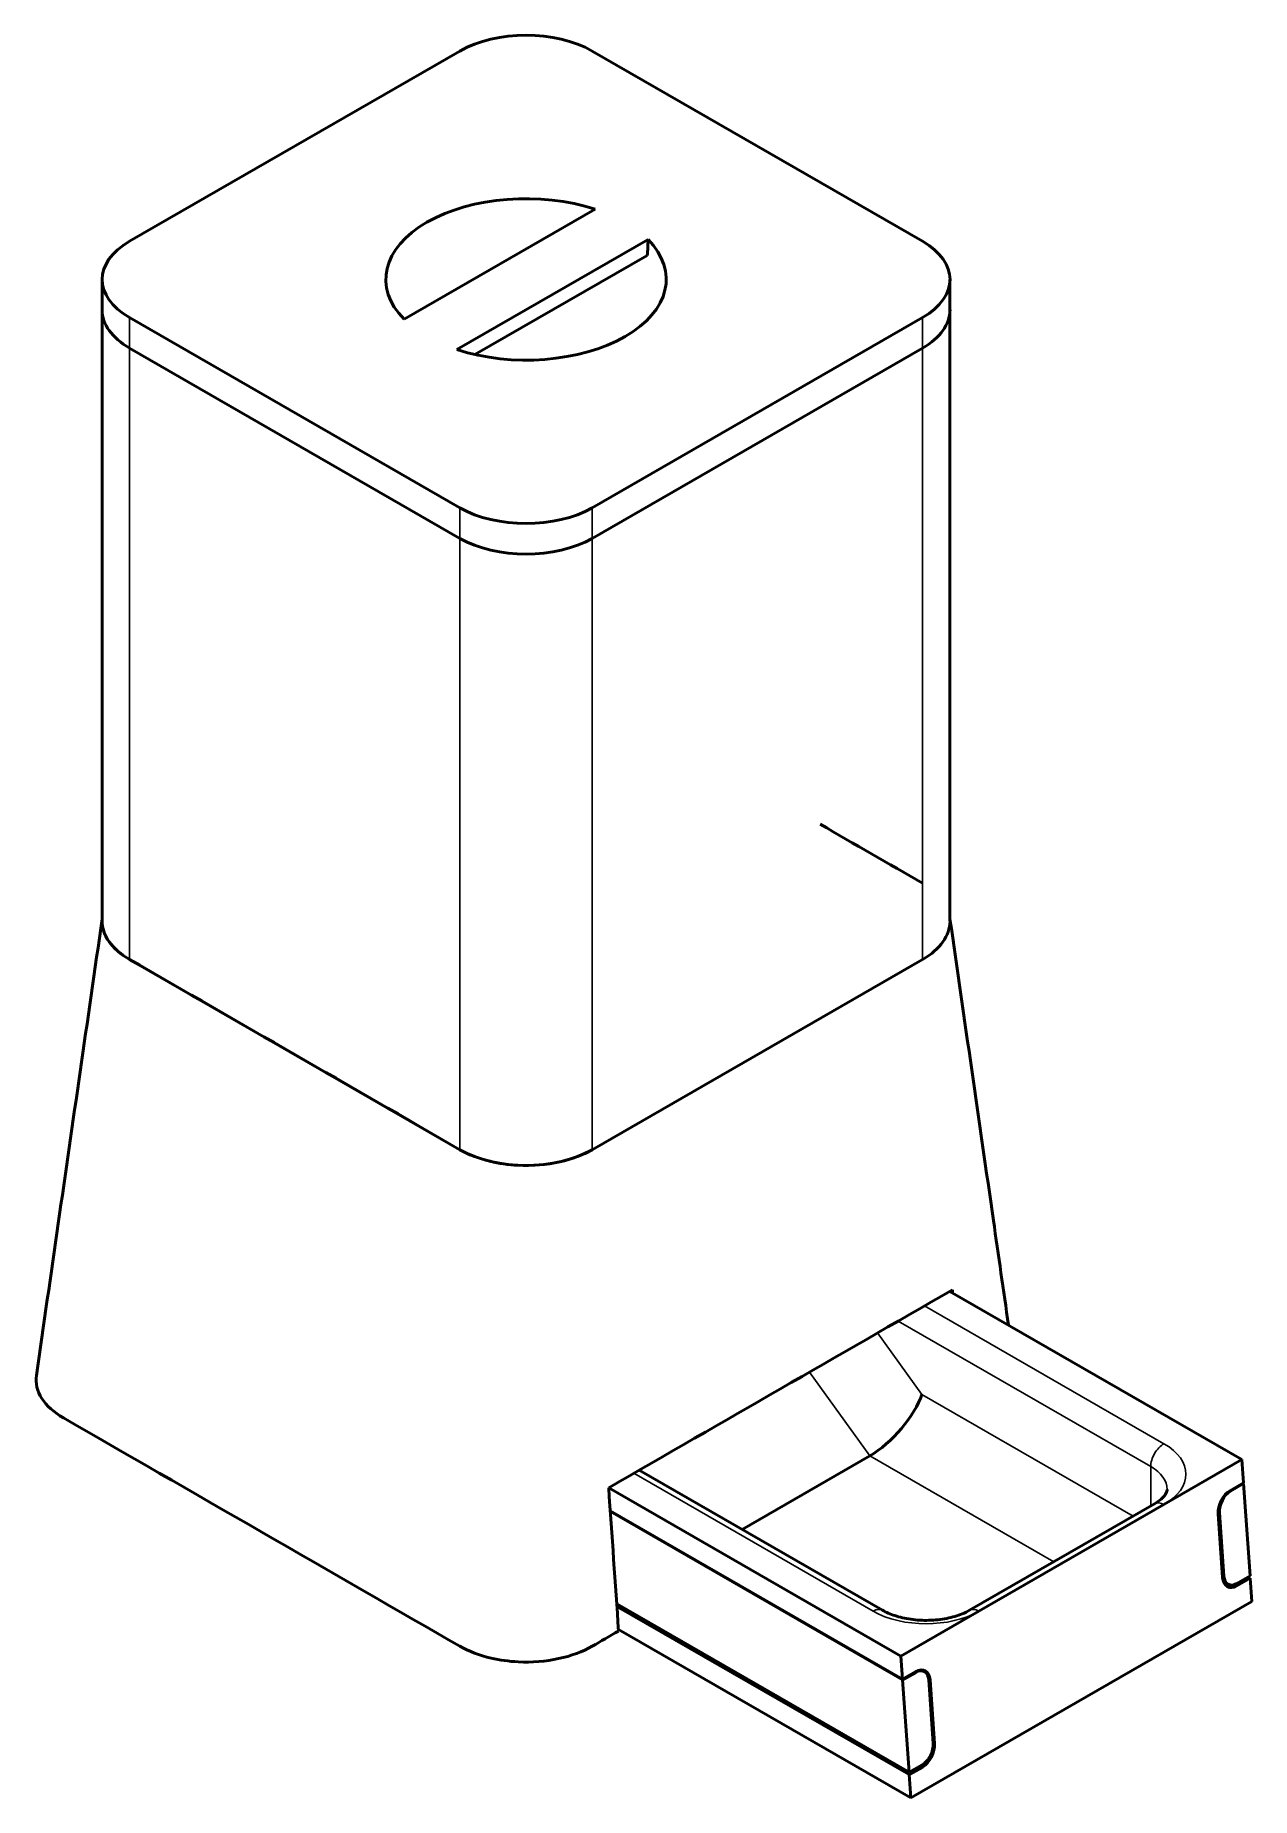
# Model space of a CAD drawing. Header units: inches. Extents: x 2.36 to 10.19, y 2.53 to 9.35.
# Drawn here: x 6.989 to 10.191, y 2.525 to 7.165 of the extents above; entities outside this region: 1.
import ezdxf

# ---------------------------------------------------------------- set-up
doc = ezdxf.new("R2010")
doc.units = ezdxf.units.IN
doc.header["$LTSCALE"] = 0.75
doc.header["$MEASUREMENT"] = 0
for name, color, linetype, lineweight in [('Annotations', 7, 'Continuous', 25), ('Visible', 7, 'Continuous', 50), ('Visible Narrow', 7, 'Continuous', 25)]:
    doc.layers.add(name, color=color, linetype=linetype, lineweight=lineweight)
doc.styles.get("Standard").update_dxf_attribs({"font": 'arial.ttf'})

msp = doc.modelspace()

# ---------------------------------------------------------------- linework, layer by layer
at = {"layer": 'Visible', "extrusion": (-5.55112e-17, 0.817547, 0.575862)}
for p, q in [((8.107, 7.1234, -0.1419), (7.2371, 6.6225, 0.5693)), ((9.325, 6.6225, 0.5693), (8.455, 7.1234, -0.1419)), ((7.9599, 6.4175, 0.8603), (8.463, 6.7072, 0.449)), ((8.6022, 6.627, 0.5628), (8.0991, 6.3373, 0.9741)), ((8.5997, 6.5854, 0.5364), (8.1464, 6.3244, 0.9071)), ((7.165, 6.4418, 0.6549), (7.165, 6.5223, 0.7116)), ((9.397, 6.4418, 0.6549), (9.397, 6.5223, 0.7116)), ((7.165, 4.8325, -0.4787), (7.165, 6.4418, 0.6549)), ((7.2371, 6.4221, 0.8538), (8.107, 5.9211, 1.565)), ((8.455, 5.9211, 1.565), (9.325, 6.4221, 0.8538)), ((9.397, 4.8325, -0.4787), (9.397, 6.4418, 0.6549)), ((7.2371, 6.3416, 0.7971), (8.107, 5.8406, 1.5084)), ((8.107, 5.8406, 1.5084), (7.2371, 6.3416, 0.7971)), ((8.455, 5.8406, 1.5084), (9.325, 6.3416, 0.7971)), ((9.325, 6.3416, 0.7971), (8.455, 5.8406, 1.5084)), ((7.2371, 4.7323, -0.3365), (8.107, 4.2313, 0.3748)), ((8.455, 4.2313, 0.3748), (9.325, 4.7323, -0.3365)), ((9.3963, 3.8583, -0.8989), (10.1657, 3.4153, -0.2699)), ((9.2193, 3.0189, 0.2679), (8.579, 3.3876, -0.2556)), ((8.8498, 3.2317, -0.6845), (9.1858, 3.4252, -0.9592)), ((9.9603, 3.297, -0.102), (10.1657, 3.4153, -0.2699)), ((10.1657, 3.4153, -0.2699), (10.1699, 3.3545, -0.3076)), ((8.4985, 3.3413, -0.1649), (9.2679, 2.8982, 0.4641)), ((10.1699, 3.3545, -0.3076), (10.1351, 3.3345, -0.2791)), ((10.1353, 3.3323, -0.2803), (10.1701, 3.3523, -0.3087)), ((10.1701, 3.3523, -0.3087), (10.1681, 3.3535, -0.3104)), ((10.1701, 3.3523, -0.3087), (10.187, 3.1093, -0.4594)), ((9.9358, 3.2994, -0.1304), (9.4486, 3.0189, 0.2679)), ((9.4732, 3.0165, 0.2962), (9.9603, 3.297, -0.102)), ((8.5027, 3.2805, -0.2025), (9.2721, 2.8375, 0.4264)), ((8.5029, 3.2784, -0.2038), (9.2723, 2.8353, 0.4253)), ((10.1032, 3.2725, -0.2766), (10.1148, 3.1049, -0.3805)), ((10.1182, 3.1089, -0.3819), (10.1066, 3.2765, -0.2781)), ((10.187, 3.1093, -0.4594), (10.1522, 3.0892, -0.4309)), ((10.1167, 3.0948, -0.4163), (10.1293, 3.0875, -0.406)), ((10.1525, 3.083, -0.4349), (10.1873, 3.1031, -0.4634)), ((10.1817, 3.1063, -0.4679), (10.1873, 3.1031, -0.4634)), ((10.1873, 3.1031, -0.4634), (10.1915, 3.0423, -0.501)), ((9.2892, 2.5923, 0.2746), (8.5197, 3.0354, -0.3544)), ((8.5201, 3.0291, -0.3583), (9.2895, 2.5861, 0.2706)), ((9.2679, 2.8982, 0.4641), (9.4732, 3.0165, 0.2962)), ((10.1915, 3.0423, -0.501), (9.2937, 2.5253, 0.233)), ((8.5243, 2.9683, -0.396), (9.2937, 2.5253, 0.233)), ((9.2721, 2.8375, 0.4264), (9.2679, 2.8982, 0.4641)), ((9.3069, 2.8575, 0.398), (9.2721, 2.8375, 0.4264)), ((9.2723, 2.8353, 0.4253), (9.3071, 2.8553, 0.3968)), ((9.2892, 2.5923, 0.2746), (9.2723, 2.8353, 0.4253)), ((9.3214, 2.8621, 0.3649), (9.33, 2.8571, 0.3719)), ((9.3411, 2.8357, 0.3478), (9.3527, 2.6681, 0.244)), ((9.3562, 2.668, 0.2397), (9.3446, 2.8357, 0.3436)), ((9.324, 2.6123, 0.2462), (9.2892, 2.5923, 0.2746)), ((9.2895, 2.5861, 0.2706), (9.3243, 2.6061, 0.2422)), ((9.2937, 2.5253, 0.233), (9.2895, 2.5861, 0.2706))]:
    msp.add_line(p, q, dxfattribs=at)
for centre, start, end in [((-8.281, -4.0442, 5.742), 225, 315), ((-7.4111, -3.1742, 5.742), 315, 45), ((-9.151, -3.1742, 5.742), 135, 225), ((-7.4111, -3.1742, 5.6436), 0, 45), ((-9.151, -3.1742, 5.6436), 135, 180), ((-8.281, -2.3042, 5.742), 45, 135), ((-8.281, -2.3042, 5.6436), 45, 135), ((-7.4111, -3.1742, 3.6751), 0, 45), ((-9.151, -3.1742, 3.6751), 135, 180), ((-8.281, -2.3042, 3.6751), 45, 135)]:
    msp.add_arc(centre, 0.2461, start, end, dxfattribs=at)
at = {"layer": 'Visible', "extrusion": (5.55112e-17, -0.817547, -0.575862)}
for centre, radius, start, end in [((8.281, -3.1742, -5.742), 0.3691, 150.466, 299.534), ((8.281, -3.1742, -5.742), 0.3691, 330.466, 119.534), ((7.4111, -3.1742, -5.6436), 0.2461, 135, 180), ((9.151, -3.1742, -5.6436), 0.2461, 0, 45), ((8.281, -2.3042, -5.6436), 0.2461, 45, 135)]:
    msp.add_arc(centre, radius, start, end, dxfattribs=at)
at = {"layer": 'Visible', "extrusion": (0.707107, -0.407196, 0.578093)}
msp.add_arc((9.7846, -1.6863, 3.7095), 0.3557, 306.9372, 314.8892, dxfattribs=at)
at = {"layer": 'Visible', "extrusion": (0.674395, -0.634145, 0.378223)}
msp.add_ellipse((9.2187, 3.527, -0.8472), major_axis=(0.0329, 0.1018, 0.1119), ratio=0.953738, start_param=3.141593, end_param=4.712389, dxfattribs=at)
at = {"layer": 'Visible', "extrusion": (0.704664, -0.337896, 0.623919)}
for centre, start_param, end_param in [((10.138, 3.2926, -0.3051), 0, 1.570796), ((10.1496, 3.1249, -0.4089), 1.570796, 3.141593), ((9.3098, 2.8156, 0.372), 4.712389, 6.283185), ((9.3214, 2.648, 0.2681), 3.141593, 4.712389)]:
    msp.add_ellipse(centre, major_axis=(-0.0029, 0.0419, 0.026), ratio=0.996546, start_param=start_param, end_param=end_param, dxfattribs=at)
at = {"layer": 'Visible', "extrusion": (-0.704664, 0.337896, -0.623919)}
for centre, start_param, end_param in [((10.138, 3.2946, -0.3037), -1.570796, 0), ((10.1496, 3.1269, -0.4075), 3.141593, 4.712389), ((9.3098, 2.8176, 0.3734), 0, 1.570796), ((9.3214, 2.65, 0.2696), 1.570796, 3.141593)]:
    msp.add_ellipse(centre, major_axis=(-0.0026, 0.0377, 0.0234), ratio=0.996546, start_param=start_param, end_param=end_param, dxfattribs=at)
at = {"layer": 'Visible'}
for points in [[(9.325, 4.9327, -0.621), (9.2352, 4.9844, -0.6944), (9.1454, 5.0361, -0.7678), (9.0556, 5.0878, -0.8412)], [(8.4985, 3.3413, -0.1563), (8.8001, 3.515, -0.4029), (9.1017, 3.6886, -0.6495), (9.4033, 3.8623, -0.896)], [(9.4033, 3.8623, -0.896), (9.4035, 3.8595, -0.8978), (9.4037, 3.8567, -0.8995), (9.4039, 3.8539, -0.9012)], [(8.5246, 2.9642, -0.3901), (8.5159, 3.0899, -0.3122), (8.5072, 3.2156, -0.2343), (8.4985, 3.3413, -0.1563)]]:
    msp.add_open_spline(points, degree=3, dxfattribs=at)
for points, knots in [([(6.9918, 3.6372, -1.3455), (7.0302, 3.9035, -1.1579), (7.0686, 4.1699, -0.9703), (7.1264, 4.5703, -0.6883), (7.1457, 4.7043, -0.5939), (7.165, 4.8383, -0.4995)], [0, 0, 0, 0, 10, 10, 15.030592, 15.030592, 15.030592, 15.030592]), ([(7.165, 4.8325, -0.4787), (7.1651, 4.8149, -0.4538), (7.1708, 4.7974, -0.429), (7.1815, 4.7815, -0.4063), (7.1944, 4.7622, -0.379), (7.2143, 4.7454, -0.3551), (7.2371, 4.7323, -0.3365), (7.5271, 4.5653, -0.0994), (7.817, 4.3983, 0.1377), (8.107, 4.2313, 0.3748), (8.1284, 4.219, 0.3922), (8.1554, 4.2081, 0.4076), (8.1862, 4.2007, 0.4182), (8.2092, 4.1952, 0.426), (8.2341, 4.1916, 0.4311), (8.2596, 4.1903, 0.4329), (8.297, 4.1884, 0.4356), (8.3354, 4.1917, 0.431), (8.3696, 4.1993, 0.4202), (8.403, 4.2067, 0.4097), (8.4322, 4.2182, 0.3934), (8.455, 4.2313, 0.3748)], [0.2779086, 0.2779086, 0.2779086, 0.2779086, 0.2905635, 0.2905635, 0.2905635, 0.3058173, 0.3058173, 0.3058173, 0.5, 0.5, 0.5, 0.5142973, 0.5142973, 0.5142973, 0.5249324, 0.5249324, 0.5249324, 0.5405635, 0.5405635, 0.5405635, 0.5558173, 0.5558173, 0.5558173, 0.5558173]), ([(9.397, 4.8383, -0.4995), (9.4352, 4.5739, -0.6857), (9.4733, 4.3095, -0.872), (9.5247, 3.9531, -1.123), (9.5379, 3.8611, -1.1878), (9.5512, 3.7691, -1.2526)], [0.073215, 0.073215, 0.073215, 0.073215, 10, 10, 13.452865, 13.452865, 13.452865, 13.452865]), ([(6.9918, 3.6372, -1.3455), (6.9889, 3.6165, -1.3162), (6.9939, 3.5955, -1.2864), (7.0064, 3.576, -1.2588), (7.0187, 3.557, -1.2318), (7.0382, 3.5396, -1.207), (7.0631, 3.5253, -1.1867), (7.38, 3.3427, -0.9275), (7.7901, 3.1066, -0.5923), (8.107, 2.9241, -0.3332), (8.1304, 2.9106, -0.3141), (8.1584, 2.9, -0.2989), (8.1891, 2.8928, -0.2888), (8.2118, 2.8876, -0.2813), (8.236, 2.8843, -0.2766), (8.2604, 2.8831, -0.275), (8.2964, 2.8813, -0.2725), (8.333, 2.8842, -0.2766), (8.3668, 2.8915, -0.2869), (8.3998, 2.8985, -0.2969), (8.4301, 2.9097, -0.3128), (8.455, 2.9241, -0.3332), (8.4778, 2.9372, -0.3518), (8.501, 2.9505, -0.3707), (8.5246, 2.9642, -0.3901)], [0.2749656, 0.2749656, 0.2749656, 0.2749656, 0.2905635, 0.2905635, 0.2905635, 0.3058173, 0.3058173, 0.3058173, 0.5, 0.5, 0.5, 0.5142973, 0.5142973, 0.5142973, 0.5249324, 0.5249324, 0.5249324, 0.5405635, 0.5405635, 0.5405635, 0.5558173, 0.5558173, 0.5558173, 0.5697512, 0.5697512, 0.5697512, 0.5697512]), ([(9.9358, 3.2994, -0.1304), (9.9411, 3.3025, -0.1363), (9.9458, 3.3057, -0.1428), (9.9538, 3.312, -0.1564), (9.9571, 3.3152, -0.1636), (9.9623, 3.321, -0.1786), (9.9642, 3.3237, -0.1864), (9.9668, 3.3285, -0.2025), (9.9676, 3.3305, -0.2107), (9.9686, 3.334, -0.2273), (9.9688, 3.3355, -0.2358), (9.9688, 3.3369, -0.2442)], [4.712389, 4.712389, 4.712389, 4.712389, 4.8694686, 4.8694686, 5.0265482, 5.0265482, 5.1836279, 5.1836279, 5.3407075, 5.3407075, 5.4977871, 5.4977871, 5.4977871, 5.4977871]), ([(9.2193, 3.0189, 0.2679), (9.2285, 3.0136, 0.2781), (9.2395, 3.0087, 0.2868), (9.2647, 3.0005, 0.3013), (9.279, 2.9971, 0.3069), (9.3093, 2.9929, 0.314), (9.3254, 2.9919, 0.3156), (9.3575, 2.9928, 0.3142), (9.3735, 2.9945, 0.3113), (9.4031, 3.0004, 0.3014), (9.4169, 3.0045, 0.2944), (9.4361, 3.0123, 0.2803), (9.4428, 3.0155, 0.2744), (9.4486, 3.0189, 0.2679)], [3.141593, 3.141593, 3.141593, 3.141593, 3.409032, 3.409032, 3.686367, 3.686367, 3.971193, 3.971193, 4.25806, 4.25806, 4.541006, 4.541006, 4.712389, 4.712389, 4.712389, 4.712389])]:
    msp.add_open_spline(points, degree=3, knots=knots, dxfattribs=at)
at = {"layer": 'Visible Narrow', "extrusion": (-5.55112e-17, 0.817547, 0.575862)}
for p, q in [((7.2371, 6.3416, 0.7971), (7.2371, 6.4221, 0.8538)), ((9.325, 6.3416, 0.7971), (9.325, 6.4221, 0.8538)), ((7.2371, 4.7323, -0.3365), (7.2371, 6.3416, 0.7971)), ((9.325, 4.7323, -0.3365), (9.325, 6.3416, 0.7971)), ((8.107, 5.8406, 1.5084), (8.107, 5.9211, 1.565)), ((8.455, 5.8406, 1.5084), (8.455, 5.9211, 1.565)), ((8.107, 4.2313, 0.3748), (8.107, 5.8406, 1.5084)), ((8.455, 4.2313, 0.3748), (8.455, 5.8406, 1.5084)), ((9.3302, 3.8202, -0.8448), (9.9603, 3.4573, -0.3296)), ((9.2605, 3.7801, -0.8733), (9.9255, 3.3971, -0.3295)), ((9.3231, 3.5871, -0.9326), (9.2063, 3.7489, -0.9615)), ((9.0268, 3.6455, -0.9985), (9.1858, 3.4252, -0.9592)), ((9.8792, 3.2668, -0.478), (9.3231, 3.5871, -0.9326)), ((9.1858, 3.4252, -0.9592), (9.67, 3.1464, -0.5633)), ((9.9255, 3.3971, -0.3295), (9.9255, 3.2935, -0.4025)), ((9.1948, 3.0165, 0.2962), (8.5646, 3.3794, -0.2189)), ((10.1353, 3.3323, -0.2803), (10.1334, 3.3334, -0.2819)), ((10.1066, 3.2765, -0.2781), (10.1031, 3.2786, -0.2809)), ((10.1182, 3.1089, -0.3819), (10.1143, 3.1112, -0.3851)), ((10.1463, 3.0866, -0.4399), (10.1525, 3.083, -0.4349)), ((9.3071, 2.8553, 0.3968), (9.3051, 2.8565, 0.3951)), ((9.3409, 2.8378, 0.3406), (9.3446, 2.8357, 0.3436)), ((9.3525, 2.6701, 0.2367), (9.3562, 2.668, 0.2397)), ((9.3187, 2.6093, 0.2377), (9.3243, 2.6061, 0.2422))]:
    msp.add_line(p, q, dxfattribs=at)
at = {"layer": 'Visible Narrow', "extrusion": (-0.707107, 0.407196, -0.578093)}
msp.add_arc((-7.9317, -4.2961, -5.4446), 0.0492, 45.1108, 135.1108, dxfattribs=at)
at = {"layer": 'Visible Narrow', "extrusion": (-5.55112e-17, 0.817547, 0.575862)}
for centre, start, end in [((-9.8211, -2.1213, 2.6367), 135, 225), ((-9.334, -1.6341, 2.6367), 45, 135)]:
    msp.add_arc(centre, 0.1969, start, end, dxfattribs=at)
at = {"layer": 'Visible Narrow', "extrusion": (-1.68343e-15, -0.817547, -0.575862)}
msp.add_arc((9.8211, -2.1213, -2.5875), 0.1476, 315, 360, dxfattribs=at)
at = {"layer": 'Visible Narrow', "extrusion": (0.707107, 0.407196, -0.578093)}
for centre, start in [((-2.1483, 5.8229, 8.4446), 360), ((-2.1483, 5.8229, 7.7556), 0)]:
    msp.add_arc(centre, 0.0492, start, 44.8892, dxfattribs=at)
at = {"layer": 'Visible Narrow', "extrusion": (0.707107, -0.407196, 0.578093)}
msp.add_arc((7.1676, -3.5291, 5.4446), 0.0492, 0, 44.8892, dxfattribs=at)

# ---------------------------------------------------------------- texts
at = {"layer": 'Annotations', "insert": (2.1931, 9.3528), "char_height": 0.25, "attachment_point": 1}
msp.add_mtext_dynamic_manual_height_columns('\\pi0.16919;A', width=0.571835, gutter_width=0.6, heights=[0], dxfattribs=at)

doc.saveas('drawing.dxf')
